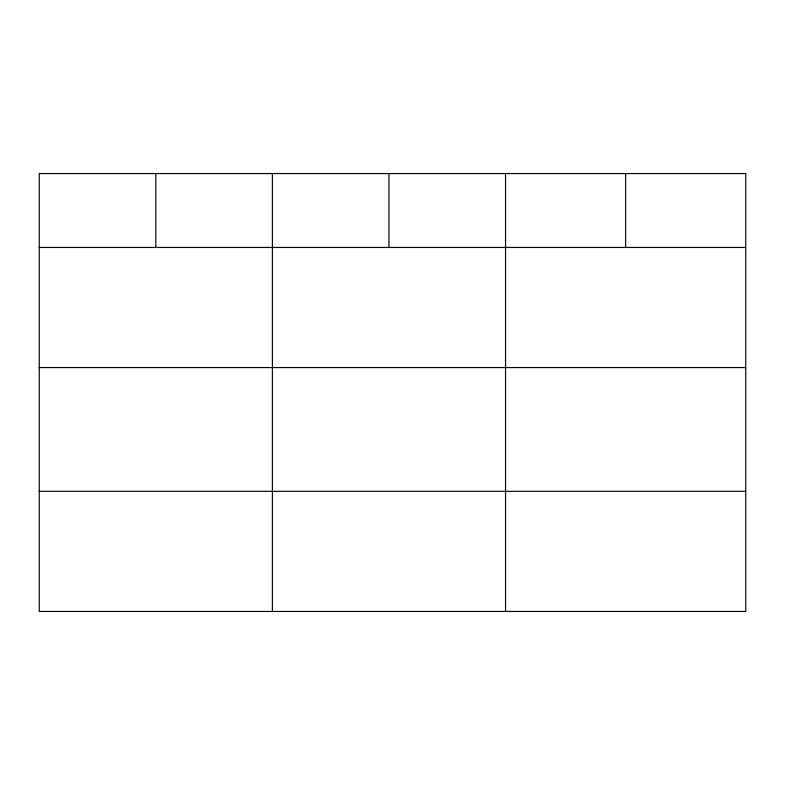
<?xml version="1.0" encoding="UTF-8"?>
<svg xmlns="http://www.w3.org/2000/svg" width="785" height="785" viewBox="0 0 785 785"><rect width="100%" height="100%" fill="white"/><g stroke="black" fill="none" stroke-linecap="round" stroke-linejoin="round"><path stroke-width="1.18" d="M745.75 367.566L745.75 173.554L39.25 173.554L39.25 611.446L745.75 611.446L745.75 367.566L39.25 367.566M39.25 247.452L745.75 247.452M39.25 491.322L745.75 491.322M625.645 173.554L625.645 247.452M505.54 173.554L505.54 611.446M388.967 173.554L388.967 247.452M272.395 173.554L272.395 611.446M155.822 173.554L155.822 247.452"/></g></svg>
